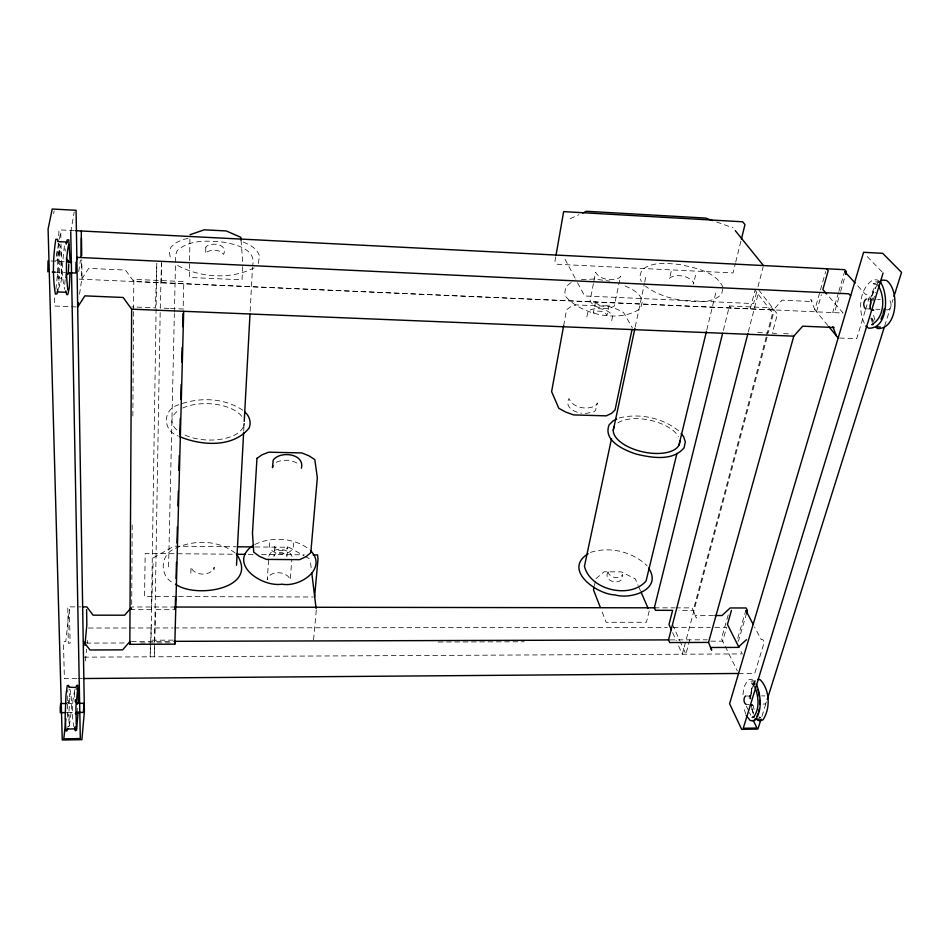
<?xml version="1.0" encoding="UTF-8"?>
<svg xmlns="http://www.w3.org/2000/svg" width="949" height="949" viewBox="0 0 949 949"><rect width="100%" height="100%" fill="white"/><g stroke="black" fill="none" stroke-linecap="round" stroke-linejoin="round"><path stroke-width="0.71" stroke-dasharray="4.75 3.56" d="M151.472 609.673L131.674 609.649L132.196 523.907M132.86 415.994L133.512 311.047M133.512 309.564L133.845 279.35L183.821 281.58L183.157 308.888M150.357 644.205L150.167 656.827L150.606 643.754M154.521 644.193L154.307 656.803L154.699 643.742M154.568 641.394L160.179 312.494M161.164 282.695L161.496 263.692M168.578 566.814L174.367 313.585M174.402 312.114L175.506 263.585M175.541 262.114L175.707 254.771L177.107 250.761C189.326 239.255 208.234 240.678 223.75 242.209C235.779 244.368 256.752 249.279 252.588 265.827M189.907 239.053L189.61 260.975M154.746 642.295L155.529 609.673L173.809 609.697M190.82 573.184L191.022 566.968C193.596 576.28 211.71 576.589 214.213 567.134L213.952 573.326M151.484 609.816L153.121 561.749M150.654 642.307L151.247 624.869M161.52 262.221L160.251 308.057L169.041 308.413M77.308 708.227L77.166 711.026M242.707 266.574L242.042 279.848L189.658 277.476L189.61 263.941M131.674 609.649L131.804 606.969L175.245 607.04M243.703 431.249L243.94 426.825M250.145 311.319L252.517 267.298M67.545 717.219L67.759 690.053M269.611 542.745C266.408 557.004 296.171 557.953 293.288 542.994M268.591 560.04L267.25 579.685C269.421 569.958 287.333 570.835 290.228 579.803L291.77 560.23M65.196 279.635L64.651 284.902L65.149 282.031M742.925 694.739L744.253 686.495L747.48 680.54L749.532 679.46L752.438 679.769L755.855 683.482M85.457 660.919L86.549 649.187M87.083 643.315L87.355 640.385M313.561 639.756L316.302 610.029M750.101 699.081L750.825 695.795M750.398 696.874L751.525 689.508L754.491 684.051M870.28 306.088L870.862 300.311M870.968 304.653L872.012 300.216L873.4 298.425M268.852 556.268C271.177 546.624 289.03 547.609 292.067 556.47M79.55 294.143L82.041 277.037L81.78 259.765M78.696 271.722L80.475 260.014M70.76 231.995L74.2 211.912M555.734 256.871L554.975 261.248L556.517 264.225L733.043 272.944L735.38 263.442M563.647 325.685L566.529 309.92L570.195 306.99L575.782 304.89L608.428 306.325L616.518 309.006L623.481 312.375L632.366 327.88M56.216 256.372L59.158 240.595M59.419 239.16L60.76 231.995L60.985 242.125M722.794 288.769L721.679 294.012C711.809 304.368 695.392 301.663 682.521 300.584C669.46 298.223 656.222 294.392 645.545 286.195M586.838 316.895L588.214 311.011C595.343 306.456 608.558 308.437 612.591 316.207L611.666 320.798M593.386 283.668L590.076 300.928C594.027 308.639 607.241 310.596 614.276 306.064L620.504 276.147L620.065 277.381C612.864 281.711 599.792 279.836 595.569 272.256L593.659 282.244M53.607 213.655L54.176 210.856M69.36 725.677C71.211 714.028 72.682 700.92 69.929 689.437L68.862 689.069M635.261 326.776L644.418 283.585M644.727 282.15L646.162 275.388M594.406 585.663L595.32 581.452M258.306 263.502L259.492 256.183C257.096 247.523 247.831 243.608 240.026 240.963M671.168 271.473L669.484 279.03L669.816 277.832C676.886 273.502 689.164 275.827 693.766 282.814L693.482 284.024L695.51 275.269M766.401 701.845L765.523 703.921L762.166 704.158M873.068 300.75L875.524 292.422M706.791 329.932L716.448 290.038M649.235 610.895L646.423 622.271L606.15 622.283L601.393 610.136M735.736 262.007L741.074 240.417M723.352 330.406L729.425 305.969L771.905 307.867L773.471 309.884L766.59 335.638M55.932 289.255L57.474 274.593L57.13 248.104M750.256 308.852L755.072 290.192L773.316 313.929L768.216 333.016L755.392 332.482M756.543 292.328L753.625 303.597L584.62 295.969L575.841 279.516M757.99 286.693L763.091 266.966M748.275 331.984L758.69 291.806M64.39 246.005C62.764 260.204 60.878 275.803 64.852 289.516M766.211 337.073L693.221 610.361L696.364 618.001L695.166 615.51L713.529 615.521M767.065 337.298L682.307 654.205L676.862 642.058M689.757 639.84L685.902 654.181L680.409 642.046M55.718 260.417L57.782 259.919L57.498 260.5L59.479 248.792L58.399 264.996L59.158 285.447L57.521 273.644L55.754 273.561M728.203 614.928L721.465 638.641L724.633 645.095M827.896 325.566L814.835 309.777L820.055 291.39M820.458 289.979L825.677 271.592M816.508 311.794L821.36 294.748M737.717 638.309L745.855 610.432M838.465 292.731L832.7 312.518L834.456 312.601L840.245 292.814M838.88 291.319L844.646 271.521M746.602 613.22L738.452 641.097L736.91 641.097M840.66 291.402L845.203 275.851M865.191 310.75L856.674 338.722L838.157 337.974M865.618 309.35L869.45 296.764L867.552 294.688L865.725 294.605L856.14 284.119M761.928 716.341L766.377 702.201M884.658 326.1L893.104 299.232M871.751 296.23L875.832 287.986M67.498 727.088L68.921 726.258M68.601 726.697L69.657 725.273M74.876 689.698C72.077 701.264 71.341 714.977 73.868 726.626M755.143 680.48L751.881 686.424L750.469 698.594M755.084 682.094L752.082 687.551L750.789 698.713M879.367 281.462C871.206 288.781 869.438 300.738 869.842 311.177M878.228 284.249C872.012 290.596 869.96 300.264 870.352 308.923M595.936 578.629L604.228 571.773L621.298 571.891L635.261 578.854L638.155 585.497M571.12 282.553L567.004 285.696L565.343 289.564L564.845 292.316L565.806 296.646C581.974 315.068 620.088 323.17 640.563 308.354L642.366 301.616C640.48 292.506 630.705 288.508 623.125 284.985M153.252 557.858L174.153 546.161L235.945 546.766M254.237 267.808C229.978 280.216 198.424 277.713 175.15 264.095M751.288 695.202L750.078 695.214L749.259 696.696L749.069 701.774M570.135 218.745L578.937 214.723M254.783 544.512C272.161 536.078 294.759 537.846 310.05 549.886M872.76 298.033L870.079 301.474L870.257 308.793M276.218 462.305C283.419 459.043 292.529 459.696 298.982 464.358M57.142 289.635C64.793 282.707 59.562 267.713 61.329 258.116M590.468 552.401C609.78 546.173 632.675 551.606 647.111 565.877M187.973 238.341L182.706 239.682L175.529 243.015L170.939 247.143L169.266 251.805L170.654 259.338M619.175 417.963C639.756 412.827 663.078 417.904 679.46 431.439M581.381 279.694L594.537 278.994L609.863 281.165M585.367 413.55L594.133 411.712L595.604 410.276L597.289 402.981L596.743 404.665C588.973 410.905 572.627 408.189 568.985 398.485C564.252 407.275 574.56 412.4 581.666 413.195M759.461 717.385L760.612 717.361L758.785 716.981M67.521 712.592L73.275 712.521M745.997 704.36L748.939 704.324M66.999 702.343L68.458 702.319L68.257 702.924L70.107 693.363L68.98 711.43L69.277 723.648L68.055 713.731M67.842 703.47L73.595 703.411M745.439 696.056L751.311 695.985M761.584 695.878L764.953 695.925M755.736 681.121L750.754 681.168L754.68 683.031M76.893 678.571L64.39 678.665L63.512 644.537L63.832 641.654L65.778 641.654L69.36 609.566L70.119 643.161L68.269 643.173L67.782 606.874L80.997 606.886M78.281 678.559L82.456 678.523M738.571 673.47L754.763 673.339L764.23 642.236L762.854 639.626L761.252 639.638L754.55 626.933M83.809 657.159L742.272 653.908L739.686 648.784M173.181 640.148L151.021 640.207L156.799 263.466L155.422 307.856L131.816 306.883M131.448 641.453L173.394 641.334M669.994 639.899L707.278 639.792M124.141 642.995L87.106 643.114L87.059 640.373M140.44 642.947L173.038 642.853M438.236 642.022L524.168 641.761M710.837 641.18L722.699 641.144L726.637 627.325L711.821 627.336M88.364 628.036L172.777 627.941M174.248 627.941L667.396 627.384M673.316 627.384L710.338 627.336M654.347 607.823L674.644 607.858M675.735 607.858L692.035 607.882L693.221 610.361L678.998 610.349M177.072 596.601L144.556 596.494L145.185 553.457L235.044 554.24M178.554 596.601L313.087 597.004M248.306 554.346L254.202 554.406M261.568 554.465L304.285 554.833M255.079 546.944L288.911 547.276L303.87 555.639M170.512 308.472L183.691 309.018M776.543 333.36L772.296 333.182L777.433 314.119L759.058 290.37M783.613 333.645L792.107 333.989M76.252 306.918L54.734 306.041L54.473 295.946M55.184 272.161L65.493 272.624M867.374 308.84L870.162 308.971M875.761 309.22L879.948 309.41M885.536 309.659C891.028 311.663 892.618 302.802 889.332 300.086L888.715 300.014M79.075 279.113L843.115 313.028L827.682 295.103M50.973 260.975L65.695 261.663M867.754 299.042L876.141 299.433M877.54 299.493L880.328 299.623M882.012 282.114L874.693 281.746L877.505 282.031M74.354 230.631L58.933 229.848L58.684 237.677M875.868 283.988L873.317 283.727L878.216 284.498M716.566 221.983L733.019 227.831M57.996 243.893L59.312 244.403L60.558 246.977L61.353 258.757M305.115 556.339L310.109 559.127M242.778 410.217C224.213 397.726 199.029 396.896 178.495 404.855C162.303 409.351 162.576 430.799 178.151 435.994M879.296 281.284L877.422 279.979L873.471 279.647C858.62 288.294 857.505 312.304 865.808 326.041M235.222 553.065C218.412 539.886 193.62 539.423 174.83 548.629C159.562 554.892 159.325 576.909 174.355 583.611M755.345 684.893L752.711 683.15L749.769 682.889L753.328 684.597L754.941 687.112M867.244 256.586L882.084 271.983M729.425 305.969L730.884 307.998M873.863 321.426L872.321 318.65M753.067 712.011L753.447 712.675M565.035 259.267L575.165 278.247M725.261 646.376L737.302 670.884M746.329 706.115L748.832 711.276M749.461 712.569L750.706 715.143M672.473 624.501L679.804 640.694M672.616 632.603L676.257 640.705M723.055 287.381C715.795 271.556 695.57 268.104 680.231 264.581C667.479 263.395 651.892 261.082 641.56 270.429L639.756 276.906L641.263 281.462M638.736 586.826L640.468 590.812M814.835 309.777L810.826 299.564L812.486 301.568L782.012 300.169L773.471 309.884L133.69 281.473L125.493 270.062L88.66 268.365L81.721 279.172L81.436 259.931M751.845 708.832L753.435 712.936M753.352 714.087L751.145 706.519M745.7 714.194L743.53 706.614M874.848 319.884L873.056 313.538M871.668 318.045L872.807 321.331M870.814 318.081L872.475 322.85M753.126 705.439L754.087 709.484M751.418 705.985L752.462 710.433M64.983 248.638L65.291 251.094M310.572 562.935L311.462 570.302M74.485 692.497L74.757 697.135M241.034 240.227L242.849 263.62M61.163 253.43L61.199 254.415M58.814 243.454L59.633 278.187L61.815 278.282L61.021 243.573M617.787 422.969A33.856 16.228 12.3 0 1 650.385 420.288A33.856 16.228 12.3 0 1 678.357 436.54M243.264 427.097A36.157 18.173 2.5 0 1 218.009 439.648A36.157 18.173 2.5 0 1 182.516 433.883M176.692 429.861A36.157 18.173 2.5 0 1 178.981 410.098M182.671 408.082A36.157 18.173 2.5 0 1 242.659 417.714M205.838 247.547L205.625 253.573L205.909 252.636C210.69 249.029 220.18 249.243 223.656 254.451C227.89 243.715 211.912 241.971 206.111 246.621L205.838 247.547M274.652 546.719L273.976 556.316C275.257 550.906 285.281 551.464 286.954 556.422L287.689 546.838C286.432 552.271 276.313 551.689 274.652 546.719M595.509 301.782L593.291 313.182L593.564 312.47C597.49 309.943 604.798 311.035 607.004 315.329L609.282 303.941L609.033 304.653C605.094 307.168 597.728 306.076 595.509 301.782M608.012 572.01C602.057 582.449 624.632 586.636 622.58 574.37C620.314 580.254 609.211 577.668 608.012 572.01M58.055 289.54L57.592 291.568L58.055 289.54"/><path stroke-width="1.42" d="M183.679 311.296L174.818 644.169L129.835 644.312L131.65 309.172L123.133 297.476L84.864 295.863L77.688 306.978L78.304 302.695M78.399 703.28L77.771 685.225L76.513 685.605L76.05 687.467L68.886 687.183M174.818 644.169L174.841 641.334M175.245 607.04L175.209 609.697L175.529 597.846M176.04 578.582L176.467 562.283M176.977 543.018L177.404 526.719M177.949 505.971L178.341 491.155M178.887 470.407L179.278 455.591M179.824 434.844L180.263 418.545M180.761 399.28L181.152 384.464M181.745 362.233L182.137 347.417M182.683 326.67L183.038 313.336M70.072 272.565L69.241 288.188L67.759 294.653L66.655 294.605L65.73 290.94M78.126 712.011L76.561 730.232L75.291 730.789L74.639 727.954L74.924 728.891L67.379 728.998L67.735 728.5L66.881 730.92L65.967 730.932L65.125 718.547L65.956 695.439L67.225 685.688L68.518 685.308L68.85 686.471M129.835 644.312L129.989 641.465L122.623 649.851L89.977 649.982L83.548 641.595M236.503 565.284L243.62 432.72M244.237 421.38L249.99 314.249M301.379 468.248C305.127 453.492 279.955 450.55 273.182 460.146L272.505 467.655L272.814 465.662M314.57 597.004L318.034 558.759L317.535 554.951L313.123 554.916M84.912 645.439L86.834 624.916L86.608 609.59M65.896 718.832L63.808 738.832L80.297 738.571L70.76 231.995M77.071 712.153L76.798 713.624L75.339 713.648M80.914 257.084L81.365 230.987M76.893 259.563L77.237 257.369L848.797 293.799L850.648 295.886M65.884 277.737L66.632 273.431M555.995 255.411L563.635 211.627L742.664 221.793L744.977 224.581L741.43 238.982M563.647 325.685L551.606 391.617L558.831 408.307L565.58 411.996L573.587 414.915L606.269 415.852L611.654 413.325L615.047 409.956L632.07 329.327M611.524 438.628L584.454 566.209C590.064 590.029 630.231 599.519 646.079 580.966L676.945 453.325M613.268 430.419L634.952 328.212M594.098 587.075L593.481 589.887L600.337 607.431M758.666 711.548L759.283 708.784M882.961 314.249L884.29 308.603M678.915 445.188L706.447 331.379M722.628 333.277L654.347 607.823L655.451 610.314L672.627 610.337L668.986 624.501L671.406 629.899M57.592 291.568L57.035 293.775L55.362 294.131C52.492 276.195 53.002 257.309 55.813 239.362L57.498 239.29L58.019 241.022M747.895 333.621L668.523 639.899L669.697 642.544L708.535 642.426L711.703 650.148L710.433 647.503L738.014 647.396L746.483 639.673M708.535 642.426L793.779 336.16L802.676 326.183L834.124 327.512M731.442 610.421L727.444 624.454L739.046 647.503M746.602 613.22L747.421 610.432L746.116 607.977L730.184 607.953L721.999 615.533L714.941 615.521M845.606 274.439L846.437 271.616L844.669 269.682L75.754 230.702M883.08 273.004L743.257 728.263L756.958 728.049L753.209 720.315M761.039 719.176L757.931 729.069L741.632 729.318L729.591 703.731L863.59 252.304L882.689 253.324L901.55 272.363L893.994 296.396M767.266 699.377L884.207 327.512M880.992 319.172L882.463 315.483M756.982 716.187L758.346 712.924M130.915 608.001L124.663 615.201L93.061 615.177L86.857 606.897L82.456 606.897M253.585 545.046C226.526 563.077 261.295 587.431 282.019 584.181C299.813 587.597 327.666 568.7 310.892 550.906M66.371 274.047L68.269 274.047L68.755 264.415M588.107 553.73C562.401 569.768 596.826 594.454 615.082 594.916C631.18 599.756 662.865 589.246 648.606 568.143M745.439 696.056C743.328 697.895 743.506 702.948 745.997 704.36M616.731 419.126L613.066 420.87L609.151 424.808C602.651 440.822 624.513 450.372 636.506 454.18C651.773 457.75 672.829 461.499 684.11 447.738L685.308 441.902L683.624 436.67L681.133 433.539M582.71 213.003L586.47 211.283L705.605 218.08L712.45 220.524M880.411 281.011L882.511 280.097L886.485 280.43C899.984 289.896 897.552 329.6 877.528 328.544L875.69 327.132M866.354 298.971C863.317 300.738 862.831 306.313 865.369 308.698L865.974 308.781M754.17 717.112L752.13 717.48L753.874 716.673C759.959 708.286 758.512 696.293 754.941 687.112M48.019 260.845L47.818 271.829M190.025 234.711L204.26 229.824L226.253 230.951L240.809 237.297L241.034 240.227M68.708 244.415C65.576 258.721 66.039 275.222 67.842 290.097M74.935 726.981L76.335 726.97L75.92 706.898L77.64 688.986L76.264 689.01M754.621 719.188L759.627 719.117M66.074 712.604L60.321 712.675L60.19 707.871L60.665 703.553L66.406 703.494M76.157 712.485L83.346 712.402L83.737 708.096L83.654 703.304L76.466 703.375M83.844 678.523L738.571 673.47M174.391 641.334L668.796 639.899M174.794 607.04L654.988 607.823M236.515 554.252L245.364 554.323M237.416 546.778L253.608 546.932M131.65 309.172L793.779 336.16M873.08 324.641L871.728 324.582C884.527 317.749 885.453 297.001 878.205 285.625M57.035 291.912L66.181 292.304M875.868 326.8L880.257 326.99M52.242 272.031L55.184 272.161M68.435 272.754L75.896 273.027L76.003 262.149M66.632 260.334L68.411 260.417L68.708 262.897M67.165 261.734L71.59 261.936M57.972 241.604L67.13 242.054L66.169 244.035L67.177 239.931L68.791 239.848L70.214 262.754M757.966 679.389L760.149 679.698C769.947 689.603 770.624 708.5 762.972 719.876L760.102 720.849L757.919 720.374L755.795 718.535M179.42 436.528C201.01 445.686 233.027 448.142 249.101 428.035C251.485 422.305 249.433 415.876 244.806 411.973M175.553 584.169C195.233 598.76 258.935 589.08 237.12 554.963M872.25 309.742L873.697 310.359L870.826 309.671M865.808 326.041L868.537 328.164C888.169 329.054 888.988 293.739 880.233 281.936M751.442 704.775L752.521 705.321L750.232 704.787M844.646 271.521L855.191 283.063M826.484 268.757L828.216 270.69L822.854 289.504L826.709 293.988M828.833 326.693L838.157 337.974M735.285 230.654L763.459 265.566M746.222 715.558L750.208 720.493L753.126 720.943L755.214 719.994C762.545 709.935 760.801 695.498 756.507 684.478M745.855 610.432L753.209 624.395M641.049 592.14L648.06 608.214M832.842 326.681L836.377 335.816M757.943 689.555L759.342 696.53M66.359 258.057L66.75 260.738M75.434 699.662C74.069 703.85 77.972 700.777 77.355 704.122M311.818 573.243L316.124 608.558M759.663 700.255L759.734 704.028M81.472 238.175L81.721 255.447M679.769 441.024A33.856 16.228 12.3 0 1 642.639 451.819A33.856 16.228 12.3 0 1 614.454 426.35M244.178 423.586A36.157 18.173 2.5 0 1 243.715 425.947M256.965 458.379L252.47 533.172L253.727 552.164L259.279 556.233L266.42 559.4L299.599 559.661L306.076 556.624L310.798 552.674L317.334 477.644L314.807 459.624L309.042 455.864L301.841 452.934L268.686 452.187L262.007 454.82L256.965 458.379M84.39 711.489L81.887 739.686L62.266 739.983L48.091 229.077L52.219 209.017L76.074 210.287L84.39 711.489"/></g></svg>
